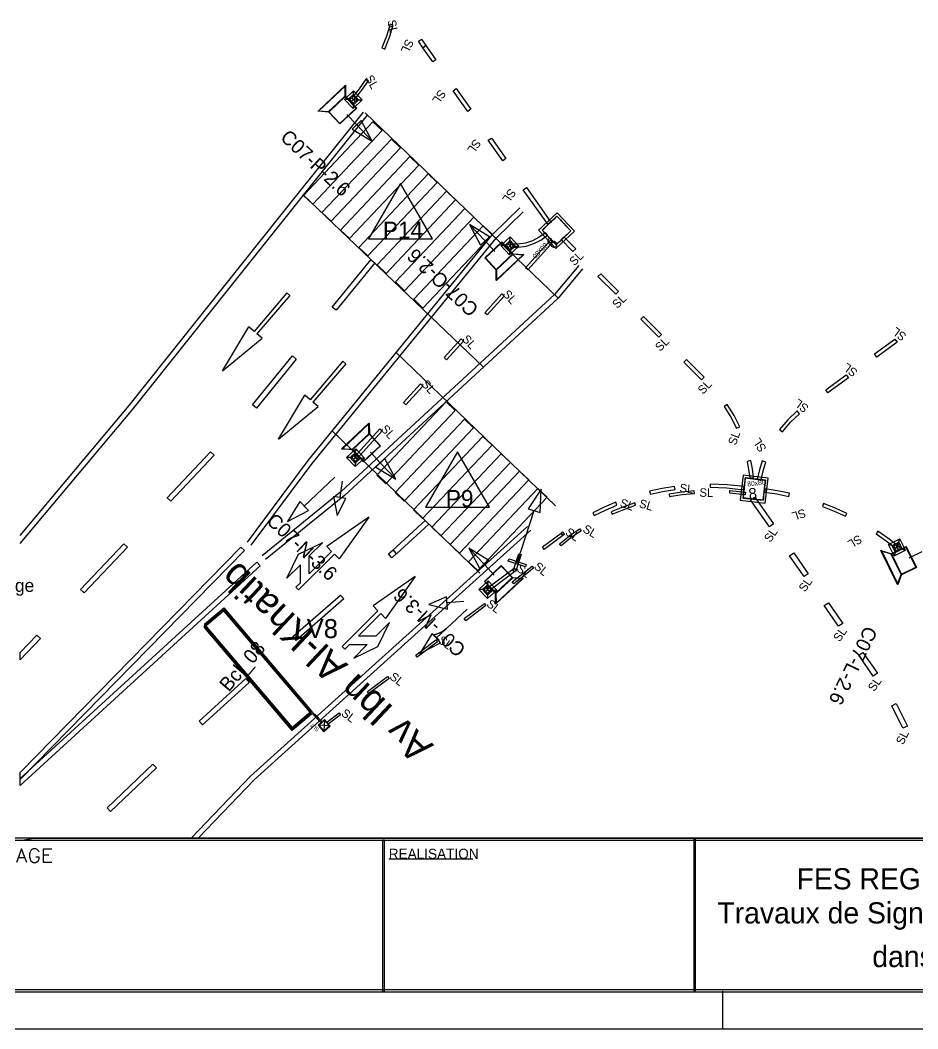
# Model space of a CAD drawing. Header units: millimetres. Extents: x 0 to 424, y 0 to 297.
# Drawn here: x 117.5 to 236, y 0 to 133.2 of the extents above; entities that cross this region are included whole.
import ezdxf

# ---------------------------------------------------------------- set-up
doc = ezdxf.new("R2010")
doc.units = ezdxf.units.MM
for name, color, linetype, true_color in [('BORD_CHAUSSEE_SIGNAUX', 7, 'Continuous', 0xff0000), ('BOUCLE_SATURATION', 7, 'Continuous', 0xb8b800), ('FLECHES_CIRCULATION', 7, 'Continuous', 0x0080ff), ('FOURREAU_BOUCLE', 7, 'Continuous', 0xff8000), ('FOURREAU_CEINTURAGE', 7, 'Continuous', 0xb8008a), ('FOURREAU_FIBRE_MULTI', 7, 'Continuous', 0x0000ff), ('FOURREAU_SUPPORT', 7, 'Continuous', 0x009400), ('SUPPORT_POTENCE', 7, 'Continuous', 0x38de00), ('SUPPORTS_MASSIFS', 7, 'Continuous', 0x999999), ('TEXTE_TRAITS', 7, 'Continuous', 0x000000)]:
    doc.layers.add(name, color=color, linetype=linetype, true_color=true_color)

msp = doc.modelspace()

# ---------------------------------------------------------------- linework, layer by layer
at = {"layer": 'BORD_CHAUSSEE_SIGNAUX'}
for p, q in [((154.37, 110.49), (162.81, 121.03)), ((154.89, 110.07), (163.33, 120.62)), ((188.51, 96.48), (163.02, 120.91)), ((131.88, 82.27), (154.37, 110.49)), ((132.39, 81.84), (154.89, 110.07)), ((178.64, 87.37), (154.8, 110.17)), ((179.81, 104.85), (183.41, 108.37)), ((180.3, 104.4), (183.85, 107.88)), ((155.5, 75.05), (179.81, 104.85)), ((156.03, 74.64), (180.3, 104.4)), ((191.2, 100.76), (188.02, 96.94)), ((191.72, 100.34), (188.51, 96.48)), ((188.02, 96.94), (159.86, 70.93)), ((188.51, 96.48), (160.3, 70.42)), ((188.15, 69.05), (167.12, 89.3)), ((117.5, 65.12), (131.88, 82.27)), ((117.5, 64.08), (132.39, 81.84)), ((178.17, 60.15), (158.67, 78.93)), ((147.47, 64.27), (155.5, 75.05)), ((147.97, 63.84), (156.03, 74.64)), ((159.86, 70.93), (149.41, 62.45)), ((160.3, 70.42), (149.87, 61.96)), ((147.9, 33.35), (184.44, 66.32)), ((148.36, 32.87), (184.88, 65.82)), ((158.33, 39.98), (156.89, 40.09)), ((157.66, 40.76), (157.55, 39.32)), ((140.08, 25.2), (147.9, 33.35)), ((141.01, 25.2), (148.36, 32.87))]:
    msp.add_line(p, q, dxfattribs=at)
for points in [[(158.42, 39.97), (157.67, 40.85), (156.8, 40.1), (157.55, 39.22)], [(157.66, 40.76), (158.33, 39.98), (157.55, 39.32), (156.89, 40.09)]]:
    msp.add_lwpolyline(points, close=True, dxfattribs=at)
at = {"layer": 'BOUCLE_SATURATION'}
for p, q in [((156.16, 41.54), (155.92, 41.55)), ((155.95, 41.94), (156.89, 40.86)), ((156.81, 40.79), (156.16, 41.54))]:
    msp.add_line(p, q, dxfattribs=at)
for points in [[(144.32, 55.18), (155.92, 41.55), (153.39, 39.39), (141.78, 53.02)], [(144.33, 55.37), (155.93, 41.74), (153.39, 39.57), (141.79, 53.2)], [(144.35, 55.57), (155.95, 41.94), (153.42, 39.78), (141.82, 53.41)]]:
    msp.add_lwpolyline(points, close=True, dxfattribs=at)
at = {"layer": 'FLECHES_CIRCULATION'}
for p, q in [((152.68, 97.15), (148.35, 92.08)), ((153.06, 96.83), (148.73, 91.76)), ((153.06, 96.83), (152.68, 97.15)), ((144.21, 86.85), (147.65, 92.68)), ((148.35, 92.08), (147.65, 92.68)), ((144.21, 86.85), (149.43, 91.16)), ((149.43, 91.16), (148.73, 91.76)), ((160.06, 88.13), (155.74, 83.06)), ((160.45, 87.8), (160.06, 88.13)), ((160.45, 87.8), (156.12, 82.73)), ((151.6, 77.83), (155.04, 83.65)), ((155.74, 83.06), (155.04, 83.65)), ((156.81, 82.14), (156.12, 82.73)), ((151.6, 77.83), (156.81, 82.14)), ((163.49, 67.56), (157.95, 63.68)), ((163.49, 67.56), (159.6, 62.03)), ((154.23, 62.67), (157.42, 64.21)), ((155.65, 62.44), (157.42, 64.21)), ((152.7, 59.49), (154.23, 62.67)), ((154.23, 57.96), (158.95, 62.67)), ((155.65, 60.08), (158.59, 63.03)), ((157.95, 63.68), (158.59, 63.03)), ((158.95, 62.67), (159.6, 62.03)), ((152.7, 59.49), (154.47, 61.26)), ((154.47, 58.9), (154.47, 61.26)), ((155.65, 60.08), (155.65, 62.44)), ((153.88, 58.31), (154.47, 58.9)), ((169.6, 59.73), (164.06, 55.84)), ((169.6, 59.73), (165.71, 54.19)), ((153.88, 58.31), (154.23, 57.96)), ((160, 50.48), (164.71, 55.2)), ((162.12, 51.9), (165.07, 54.84)), ((164.71, 55.2), (164.06, 55.84)), ((165.71, 54.19), (165.07, 54.84)), ((164.48, 51.9), (166.24, 53.66)), ((164.71, 50.48), (166.24, 53.66)), ((160.35, 50.13), (160.94, 50.72)), ((160.94, 50.72), (163.3, 50.72)), ((161.53, 48.95), (163.3, 50.72)), ((162.12, 51.9), (164.48, 51.9)), ((160.35, 50.13), (160, 50.48)), ((161.53, 48.95), (164.71, 50.48))]:
    msp.add_line(p, q, dxfattribs=at)
for points in [[(154.9, 110.03), (156.11, 108.89), (165.26, 118.58), (164.05, 119.73)], [(157.32, 107.75), (158.54, 106.61), (167.69, 116.3), (166.48, 117.44)], [(159.75, 105.46), (160.96, 104.32), (170.12, 114.01), (168.9, 115.16)], [(162.17, 103.17), (163.38, 102.03), (172.54, 111.72), (171.33, 112.87)], [(164.59, 100.88), (165.81, 99.74), (174.96, 109.43), (173.75, 110.58)], [(167.02, 98.6), (168.23, 97.45), (177.38, 107.14), (176.17, 108.29)], [(169.44, 96.31), (170.65, 95.16), (179.81, 104.85), (178.6, 106)], [(164.29, 101.12), (159.19, 94.86), (158.67, 95.29), (163.78, 101.54)], [(153.92, 88.41), (148.66, 81.95), (148.14, 82.37), (153.41, 88.83)], [(164.54, 73.09), (165.75, 71.94), (174.9, 81.64), (173.69, 82.78)], [(166.97, 70.81), (168.18, 69.66), (177.33, 79.35), (176.12, 80.5)], [(169.39, 68.52), (170.6, 67.37), (179.76, 77.07), (178.55, 78.21)], [(143.08, 75.74), (137.38, 69.66), (136.89, 70.11), (142.59, 76.19)], [(171.81, 66.23), (173.02, 65.08), (182.18, 74.78), (180.97, 75.92)], [(174.24, 63.94), (175.45, 62.8), (184.6, 72.49), (183.39, 73.63)], [(176.66, 61.65), (177.87, 60.51), (187.03, 70.2), (185.82, 71.34)], [(171.4, 66.64), (167.14, 62.72), (166.69, 63.21), (170.95, 67.13)], [(131.66, 63.59), (125.93, 57.54), (125.44, 58), (131.17, 64.05)], [(147.1, 63.14), (117.5, 32.91), (117.5, 33.86), (146.62, 63.61)], [(167.13, 62.71), (166.52, 62.19), (166.09, 62.7), (166.7, 63.22)], [(149.17, 61.14), (117.5, 32.12), (117.5, 33.03), (148.71, 61.63)], [(160.19, 56.77), (153.92, 51.28), (153.48, 51.78), (159.76, 57.27)], [(120.18, 51.51), (117.5, 48.71), (117.5, 49.68), (119.69, 51.97)], [(147.71, 45.73), (141.55, 40.12), (141.1, 40.61), (147.26, 46.23)], [(135.46, 34.45), (129.42, 28.71), (128.95, 29.19), (135, 34.93)]]:
    msp.add_lwpolyline(points, close=True, dxfattribs=at)
at = {"layer": 'FOURREAU_BOUCLE'}
for p, q in [((204.8, 70.86), (203.14, 70.6)), ((203.14, 70.6), (203.2, 70.28)), ((206.46, 71.03), (204.8, 70.86)), ((204.84, 70.53), (206.49, 70.69)), ((206.49, 70.69), (206.46, 71.03)), ((198.6, 69.45), (197.02, 68.89)), ((198.7, 69.14), (198.6, 69.45)), ((203.2, 70.28), (204.84, 70.53)), ((197.02, 68.89), (195.48, 68.24)), ((195.48, 68.24), (195.61, 67.94)), ((195.61, 67.94), (197.14, 68.57)), ((197.14, 68.57), (198.7, 69.14))]:
    msp.add_line(p, q, dxfattribs=at)
for points in [[(213.21, 70.84), (213.17, 70.51), (211.13, 70.71), (211.15, 71.05)], [(191.53, 65.74), (190.17, 64.84), (189.98, 65.11), (191.35, 66.02)], [(190.18, 64.84), (188.87, 63.77), (188.66, 64.02), (189.97, 65.1)], [(185.25, 60.82), (182.64, 58.74), (182.44, 59.01), (185.04, 61.08)], [(178.95, 55.89), (176.29, 53.88), (176.09, 54.15), (178.75, 56.15)], [(172.56, 51.07), (169.9, 49.07), (169.7, 49.33), (172.36, 51.34)], [(166.17, 46.26), (163.51, 44.25), (163.31, 44.52), (165.97, 46.52)], [(157.38, 40.47), (157.26, 40.35), (156.2, 41.46), (156.33, 41.59)], [(159.78, 41.44), (158.14, 40.2), (157.94, 40.47), (159.58, 41.71)]]:
    msp.add_lwpolyline(points, close=True, dxfattribs=at)
at = {"layer": 'FOURREAU_CEINTURAGE'}
for p, q in [((187.36, 106.36), (187.6, 106.59)), ((187.6, 106.59), (187.84, 106.82)), ((187.84, 106.82), (188.09, 107.04)), ((188.09, 107.04), (188.33, 107.27)), ((188.33, 107.27), (188.56, 107.03)), ((188.56, 107.03), (188.79, 106.79)), ((188.79, 106.79), (189.01, 106.54)), ((189.01, 106.54), (189.24, 106.3)), ((186.39, 105.45), (186.63, 105.67)), ((186.61, 105.2), (186.39, 105.45)), ((186.84, 104.96), (186.61, 105.2)), ((186.63, 105.67), (186.87, 105.9)), ((186.87, 105.9), (187.11, 106.13)), ((187.11, 106.13), (187.36, 106.36)), ((189.24, 106.3), (189.47, 106.06)), ((189.47, 106.06), (189.7, 105.81)), ((189.7, 105.81), (189.93, 105.57)), ((190.15, 105.33), (189.91, 105.1)), ((189.93, 105.57), (190.15, 105.33)), ((187.07, 104.72), (186.84, 104.96)), ((187.3, 104.47), (187.07, 104.72)), ((187.53, 104.23), (187.3, 104.47)), ((187.75, 103.99), (187.53, 104.23)), ((187.98, 103.75), (187.75, 103.99)), ((188.7, 103.96), (188.45, 103.73)), ((188.94, 104.19), (188.7, 103.96)), ((189.18, 104.41), (188.94, 104.19)), ((189.43, 104.64), (189.18, 104.41)), ((189.67, 104.87), (189.43, 104.64)), ((189.91, 105.1), (189.67, 104.87)), ((188.21, 103.5), (187.98, 103.75)), ((188.45, 103.73), (188.21, 103.5)), ((210.81, 82.43), (210.4, 82.15)), ((210.4, 82.15), (211.26, 80.75)), ((211.7, 80.99), (210.81, 82.43)), ((220.04, 81.57), (218.81, 80.42)), ((220.36, 81.19), (220.04, 81.57)), ((211.26, 80.75), (212.01, 79.28)), ((212.46, 79.49), (211.7, 80.99)), ((218.81, 80.42), (217.7, 79.13)), ((218.1, 78.83), (219.17, 80.07)), ((219.17, 80.07), (220.36, 81.19)), ((212.01, 79.28), (212.46, 79.49)), ((217.7, 79.13), (218.1, 78.83)), ((213.93, 75.01), (213.44, 74.91)), ((213.44, 74.91), (213.63, 73.83)), ((214.13, 73.91), (213.93, 75.01)), ((215.43, 74.99), (215.05, 73.79)), ((215.9, 74.82), (215.43, 74.99)), ((215.53, 73.66), (215.9, 74.82)), ((213.63, 73.83), (213.77, 72.74)), ((214.27, 72.79), (214.13, 73.91)), ((215.05, 73.79), (214.77, 72.57)), ((215.26, 72.48), (215.53, 73.66)), ((213.08, 71.73), (213.11, 72.07)), ((213.11, 72.07), (213.15, 72.4)), ((213.15, 72.4), (213.19, 72.73)), ((213.19, 72.73), (213.52, 72.69)), ((213.52, 72.69), (213.85, 72.65)), ((213.77, 72.74), (214.27, 72.79)), ((213.85, 72.65), (214.18, 72.62)), ((214.18, 72.62), (214.51, 72.58)), ((214.51, 72.58), (214.85, 72.54)), ((214.77, 72.57), (215.26, 72.48)), ((214.85, 72.54), (215.18, 72.5)), ((215.18, 72.5), (215.51, 72.47)), ((215.51, 72.47), (215.84, 72.43)), ((215.8, 72.1), (215.76, 71.77)), ((215.84, 72.43), (215.8, 72.1)), ((212.93, 70.41), (212.97, 70.74)), ((212.97, 70.74), (213, 71.07)), ((213, 71.07), (213.04, 71.4)), ((213.04, 71.4), (213.08, 71.73)), ((215.65, 70.77), (215.61, 70.44)), ((215.69, 71.1), (215.65, 70.77)), ((215.73, 71.43), (215.69, 71.1)), ((215.76, 71.77), (215.73, 71.43)), ((212.89, 70.08), (212.93, 70.41)), ((213.22, 70.04), (212.89, 70.08)), ((213.55, 70), (213.22, 70.04)), ((213.88, 69.97), (213.55, 70)), ((214.22, 69.93), (213.88, 69.97)), ((214.55, 69.89), (214.22, 69.93)), ((214.88, 69.85), (214.55, 69.89)), ((215.21, 69.82), (214.88, 69.85)), ((215.54, 69.78), (215.21, 69.82)), ((215.58, 70.11), (215.54, 69.78)), ((215.61, 70.44), (215.58, 70.11))]:
    msp.add_line(p, q, dxfattribs=at)
for points in [[(171.04, 129.8), (170.63, 129.51), (170.04, 130.41), (170.47, 130.67)], [(172.35, 127.94), (171.95, 127.65), (170.63, 129.51), (171.04, 129.8)], [(176.97, 121.41), (176.57, 121.12), (174.64, 123.84), (175.05, 124.13)], [(181.6, 114.88), (181.19, 114.59), (179.26, 117.31), (179.67, 117.6)], [(187.53, 106.5), (187.12, 106.21), (183.88, 110.78), (184.29, 111.07)], [(188.2, 103.03), (190.63, 105.31), (188.34, 107.74), (185.91, 105.46)], [(188.21, 103.5), (190.15, 105.33), (188.33, 107.27), (186.39, 105.45)], [(190.8, 102.98), (190.44, 102.63), (188.87, 104.2), (189.23, 104.55)], [(196.45, 97.33), (196.1, 96.98), (193.74, 99.33), (194.1, 99.69)], [(202.11, 91.68), (201.76, 91.32), (199.4, 93.68), (199.76, 94.03)], [(233.23, 90.67), (230.55, 88.69), (230.25, 89.1), (232.94, 91.07)], [(207.77, 86.02), (207.42, 85.67), (205.06, 88.02), (205.42, 88.38)], [(226.79, 85.93), (224.1, 83.96), (223.8, 84.36), (226.49, 86.33)], [(212.9, 73.1), (212.52, 69.78), (215.83, 69.41), (216.21, 72.72)], [(213.19, 72.73), (212.89, 70.08), (215.54, 69.78), (215.84, 72.43)]]:
    msp.add_lwpolyline(points, close=True, dxfattribs=at)
at = {"layer": 'FOURREAU_FIBRE_MULTI'}
for p, q in [((167.68, 111.6), (163.47, 104.29)), ((171.91, 104.29), (167.68, 111.6)), ((163.47, 104.29), (171.91, 104.29)), ((175.2, 76.18), (170.99, 68.87)), ((179.43, 68.88), (175.2, 76.18)), ((170.99, 68.87), (179.43, 68.88))]:
    msp.add_line(p, q, dxfattribs=at)
for points in [[(216.91, 66.65), (216.37, 66.27), (213.89, 69.83), (214.44, 70.21)], [(221.48, 60.08), (220.94, 59.7), (219.03, 62.44), (219.58, 62.82)], [(226.05, 53.52), (225.5, 53.14), (223.6, 55.87), (224.15, 56.25)], [(230.62, 46.95), (230.07, 46.57), (228.17, 49.31), (228.72, 49.69)], [(234.59, 39.97), (233.99, 39.68), (232.51, 42.66), (233.11, 42.96)]]:
    msp.add_lwpolyline(points, close=True, dxfattribs=at)
at = {"layer": 'FOURREAU_SUPPORT'}
for p, q in [((161.04, 122.74), (160.92, 122.62)), ((160.93, 122.74), (161.04, 122.62)), ((161.53, 123.07), (161.41, 123.2)), ((161.53, 123.19), (161.41, 123.08)), ((161.87, 122.59), (161.99, 122.71)), ((161.98, 122.59), (161.87, 122.71)), ((161.38, 122.25), (161.5, 122.13)), ((161.38, 122.14), (161.5, 122.25)), ((182.2, 103.89), (182.07, 103.78)), ((182.19, 103.77), (182.08, 103.89)), ((181.59, 103.44), (181.71, 103.32)), ((181.71, 103.43), (181.59, 103.32)), ((182.04, 102.83), (182.16, 102.95)), ((182.05, 102.95), (182.16, 102.83)), ((182.65, 103.29), (182.53, 103.41)), ((182.53, 103.29), (182.65, 103.4)), ((233.45, 64.04), (233.3, 63.97)), ((233.41, 63.93), (233.33, 64.08)), ((232.85, 63.75), (232.7, 63.68)), ((232.74, 63.79), (232.81, 63.64)), ((232.99, 63.08), (233.14, 63.15)), ((233.03, 63.19), (233.1, 63.04)), ((233.59, 63.37), (233.74, 63.44)), ((233.7, 63.33), (233.63, 63.48)), ((178.79, 58.03), (178.66, 57.92)), ((178.67, 58.04), (178.78, 57.92)), ((179.12, 57.44), (179.24, 57.55)), ((179.13, 57.55), (179.24, 57.43)), ((179.27, 58.49), (179.15, 58.38)), ((179.27, 58.37), (179.16, 58.5)), ((179.73, 57.89), (179.61, 58.01)), ((179.61, 57.89), (179.73, 58))]:
    msp.add_line(p, q, dxfattribs=at)
for points in [[(160.75, 122.69), (161.48, 123.37), (162.16, 122.64), (161.43, 121.96)], [(181.41, 103.39), (182.14, 104.07), (182.83, 103.34), (182.1, 102.66)], [(232.99, 62.89), (232.55, 63.79), (233.45, 64.23), (233.89, 63.33)], [(179.91, 57.94), (179.17, 57.26), (178.49, 57.99), (179.22, 58.67)]]:
    msp.add_lwpolyline(points, close=True, dxfattribs=at)
at = {"layer": 'SUPPORT_POTENCE'}
for p, q in [((166.3, 132.62), (165.82, 131.04)), ((166.21, 130.9), (166.7, 132.51)), ((166.7, 132.51), (166.3, 132.62)), ((165.82, 131.04), (165.23, 129.49)), ((165.62, 129.33), (166.21, 130.9)), ((165.23, 129.49), (165.62, 129.33)), ((163.09, 125.39), (162.22, 124.11)), ((163.44, 125.17), (163.09, 125.39)), ((162.22, 124.11), (161.26, 122.89)), ((161.58, 122.62), (162.55, 123.87)), ((162.55, 123.87), (163.44, 125.17)), ((161.26, 122.89), (161.58, 122.62)), ((185.12, 104.05), (184.17, 103.74)), ((186, 104.5), (185.12, 104.05)), ((185.28, 103.66), (186.22, 104.14)), ((186.8, 105.09), (186, 104.5)), ((186.22, 104.14), (187.07, 104.78)), ((187.07, 104.78), (186.8, 105.09)), ((182.2, 103.61), (182.16, 103.2)), ((182.16, 103.2), (183.22, 103.18)), ((183.19, 103.6), (182.2, 103.61)), ((184.17, 103.74), (183.19, 103.6)), ((183.22, 103.18), (184.27, 103.34)), ((184.27, 103.34), (185.28, 103.66)), ((210.79, 71.83), (208.53, 71.92)), ((208.53, 71.92), (208.53, 71.5)), ((202.2, 71.34), (200.56, 70.98)), ((200.56, 70.98), (200.66, 70.58)), ((200.66, 70.58), (202.27, 70.93)), ((203.85, 71.61), (202.2, 71.34)), ((202.27, 70.93), (203.91, 71.2)), ((203.91, 71.2), (203.85, 71.61)), ((208.53, 71.5), (210.75, 71.41)), ((210.75, 71.41), (212.96, 71.16)), ((213.03, 71.58), (210.79, 71.83)), ((212.96, 71.16), (213.03, 71.58)), ((215.79, 71.28), (215.73, 70.87)), ((215.73, 70.87), (217.34, 70.62)), ((217.41, 71.03), (215.79, 71.28)), ((217.34, 70.62), (218.93, 70.3)), ((219.02, 70.7), (217.41, 71.03)), ((218.93, 70.3), (219.02, 70.7)), ((196.09, 69.54), (194.56, 68.86)), ((196.25, 69.15), (196.09, 69.54)), ((223.51, 69.36), (223.37, 68.97)), ((225.07, 68.74), (223.51, 69.36)), ((194.56, 68.86), (193.06, 68.11)), ((193.06, 68.11), (193.25, 67.75)), ((193.25, 67.75), (194.73, 68.49)), ((194.73, 68.49), (196.25, 69.15)), ((223.37, 68.97), (224.91, 68.35)), ((224.91, 68.35), (226.41, 67.67)), ((226.6, 68.04), (225.07, 68.74)), ((226.41, 67.67), (226.6, 68.04)), ((230.67, 65.71), (230.44, 65.36)), ((230.44, 65.36), (231.77, 64.43)), ((232.01, 64.77), (230.67, 65.71)), ((231.77, 64.43), (233.05, 63.44)), ((233.32, 63.77), (232.01, 64.77)), ((233.05, 63.44), (233.32, 63.77))]:
    msp.add_line(p, q, dxfattribs=at)
for points in [[(187.82, 103.89), (184.48, 100.2), (184.18, 100.48), (187.51, 104.17)], [(181.36, 96.74), (179.12, 94.26), (178.81, 94.54), (181.05, 97.02)], [(175.99, 90.8), (173.76, 88.33), (173.45, 88.61), (175.68, 91.08)], [(170.63, 84.86), (168.39, 82.39), (168.08, 82.67), (170.32, 85.14)], [(165.27, 78.93), (161.93, 75.24), (161.62, 75.51), (164.96, 79.21)], [(189.11, 65.12), (186.66, 63.28), (186.41, 63.62), (188.87, 65.45)], [(189.33, 65.28), (189.11, 65.12), (188.87, 65.45), (189.08, 65.61)], [(182.93, 60.49), (179.34, 57.8), (179.09, 58.14), (182.68, 60.82)]]:
    msp.add_lwpolyline(points, close=True, dxfattribs=at)
at = {"layer": 'SUPPORTS_MASSIFS'}
for p, q in [((160.28, 122.7), (161.49, 123.84)), ((160.28, 122.7), (161.42, 121.49)), ((160.98, 122.68), (160.28, 122.7)), ((160.98, 122.68), (161.47, 123.13)), ((160.98, 122.68), (161.44, 122.19)), ((161.66, 122.86), (161.25, 122.47)), ((161.26, 122.87), (161.65, 122.46)), ((161.42, 121.49), (162.63, 122.63)), ((161.44, 122.19), (161.93, 122.65)), ((161.47, 123.13), (161.49, 123.84)), ((161.47, 123.13), (161.93, 122.65)), ((161.49, 123.84), (162.63, 122.63)), ((161.93, 122.65), (162.63, 122.63)), ((161.44, 122.19), (161.42, 121.49)), ((180.94, 103.4), (182.16, 104.54)), ((182.13, 103.83), (182.16, 104.54)), ((182.16, 104.54), (183.3, 103.33)), ((180.94, 103.4), (182.08, 102.18)), ((181.65, 103.38), (180.94, 103.4)), ((181.65, 103.38), (182.13, 103.83)), ((181.65, 103.38), (182.1, 102.89)), ((182.33, 103.56), (181.91, 103.17)), ((181.93, 103.57), (182.31, 103.16)), ((182.08, 102.18), (183.3, 103.33)), ((182.1, 102.89), (182.08, 102.18)), ((182.1, 102.89), (182.59, 103.35)), ((182.13, 103.83), (182.59, 103.35)), ((182.59, 103.35), (183.3, 103.33)), ((232.1, 63.94), (233.6, 64.67)), ((232.84, 62.44), (232.1, 63.94)), ((232.77, 63.71), (232.1, 63.94)), ((232.77, 63.71), (233.37, 64.01)), ((233.37, 64.01), (233.6, 64.67)), ((233.66, 63.41), (233.37, 64.01)), ((234.33, 63.18), (233.6, 64.67)), ((233.07, 63.11), (232.77, 63.71)), ((232.84, 62.44), (234.33, 63.18)), ((233.07, 63.11), (232.84, 62.44)), ((232.96, 63.43), (233.47, 63.68)), ((233.07, 63.11), (233.66, 63.41)), ((233.09, 63.81), (233.34, 63.31)), ((233.66, 63.41), (234.33, 63.18)), ((179.24, 59.14), (178.02, 58)), ((179.21, 58.43), (179.24, 59.14)), ((180.38, 57.93), (179.24, 59.14)), ((179.16, 56.79), (178.02, 58)), ((178.73, 57.98), (178.02, 58)), ((179.21, 58.43), (178.73, 57.98)), ((179.18, 57.49), (178.73, 57.98)), ((178.99, 57.77), (179.4, 58.16)), ((179.39, 57.76), (179, 58.17)), ((180.38, 57.93), (179.16, 56.79)), ((179.18, 57.49), (179.16, 56.79)), ((179.67, 57.95), (179.18, 57.49)), ((179.67, 57.95), (179.21, 58.43)), ((179.67, 57.95), (180.38, 57.93)), ((166.13, 22.46), (177.22, 22.46))]:
    msp.add_line(p, q, dxfattribs=at)
at = {"layer": 'TEXTE_TRAITS'}
for p, q in [((160.61, 120.72), (161.9, 119.35)), ((160.61, 120.72), (161.9, 119.35)), ((162.51, 119.92), (161.29, 118.78)), ((163.93, 117.18), (162.51, 119.92)), ((161.29, 118.78), (163.93, 117.18)), ((161.9, 119.35), (163.93, 117.18)), ((178.84, 104.01), (176.81, 106.18)), ((179.44, 104.58), (176.81, 106.18)), ((176.81, 106.18), (178.23, 103.44)), ((178.23, 103.44), (179.44, 104.58)), ((180.13, 102.64), (178.84, 104.01)), ((180.13, 102.64), (178.84, 104.01)), ((161.78, 76.57), (160.56, 75.43)), ((161.82, 75.92), (161.69, 75.81)), ((161.81, 75.8), (161.7, 75.93)), ((161.75, 75.86), (161.78, 76.57)), ((162.92, 75.36), (161.78, 76.57)), ((163.73, 76.12), (165.02, 74.74)), ((163.73, 76.12), (165.02, 74.74)), ((161.7, 74.22), (160.56, 75.43)), ((161.27, 75.41), (160.56, 75.43)), ((161.21, 75.47), (161.33, 75.35)), ((161.33, 75.46), (161.21, 75.35)), ((161.75, 75.86), (161.27, 75.41)), ((161.73, 74.92), (161.27, 75.41)), ((161.53, 75.2), (161.95, 75.59)), ((161.93, 75.19), (161.55, 75.6)), ((161.66, 74.87), (161.79, 74.98)), ((161.67, 74.98), (161.78, 74.86)), ((162.92, 75.36), (161.7, 74.22)), ((161.73, 74.92), (161.7, 74.22)), ((162.21, 75.38), (161.73, 74.92)), ((162.21, 75.38), (161.75, 75.86)), ((162.27, 75.32), (162.15, 75.44)), ((162.15, 75.32), (162.27, 75.43)), ((162.21, 75.38), (162.92, 75.36)), ((165.63, 75.31), (164.42, 74.17)), ((165.02, 74.74), (167.05, 72.58)), ((167.05, 72.58), (165.63, 75.31)), ((164.42, 74.17), (167.05, 72.58)), ((159.01, 72.83), (154.95, 69.02)), ((159.98, 72.32), (159.66, 70.15)), ((186.24, 71.23), (184.53, 68.67)), ((186.12, 68.15), (186.24, 71.23)), ((154.38, 69.62), (152.79, 66.99)), ((155.52, 68.41), (154.38, 69.62)), ((160.48, 70.03), (158.83, 70.27)), ((158.83, 70.27), (159.31, 67.77)), ((159.31, 67.77), (160.48, 70.03)), ((152.79, 66.99), (155.52, 68.41)), ((183.09, 61.53), (185.33, 68.41)), ((184.53, 68.67), (186.12, 68.15)), ((178.75, 61.28), (176.72, 63.44)), ((179.36, 61.85), (176.72, 63.44)), ((176.72, 63.44), (178.15, 60.71)), ((234.83, 62.18), (236.52, 63.01)), ((234.83, 62.18), (236.52, 63.01)), ((178.15, 60.71), (179.36, 61.85)), ((180.05, 59.91), (178.75, 61.28)), ((180.05, 59.91), (178.75, 61.28)), ((173.77, 57.05), (171.43, 56.01)), ((171.43, 56.01), (173.9, 55.39)), ((173.9, 55.39), (173.77, 57.05)), ((176.02, 56.4), (173.83, 56.22)), ((176.46, 55.4), (172.41, 51.59)), ((171.84, 52.19), (170.25, 49.56)), ((172.98, 50.98), (171.84, 52.19)), ((170.25, 49.56), (172.98, 50.98)), ((117.48, 24.88), (119.29, 25.19)), ((119.29, 25.19), (415.32, 25.19)), ((117.68, 23.77), (117, 21.98)), ((118.36, 21.98), (117.68, 23.77)), ((118.79, 23.34), (118.7, 23.09)), ((118.7, 23.09), (118.7, 22.66)), ((118.7, 22.66), (118.79, 22.41)), ((118.87, 23.52), (118.79, 23.34)), ((119.04, 23.68), (118.87, 23.52)), ((119.21, 23.77), (119.04, 23.68)), ((119.55, 23.77), (119.21, 23.77)), ((119.71, 23.68), (119.55, 23.77)), ((119.98, 22.66), (119.55, 22.66)), ((119.89, 23.52), (119.71, 23.68)), ((119.98, 23.34), (119.89, 23.52)), ((119.98, 22.41), (119.98, 22.66)), ((120.57, 21.98), (120.57, 23.77)), ((120.57, 23.77), (121.68, 23.77)), ((121.25, 22.91), (120.57, 22.91)), ((118.11, 22.57), (117.25, 22.57)), ((118.79, 22.41), (118.87, 22.23)), ((118.87, 22.23), (119.04, 22.07)), ((119.04, 22.07), (119.21, 21.98)), ((119.21, 21.98), (119.55, 21.98)), ((119.55, 21.98), (119.71, 22.07)), ((119.71, 22.07), (119.89, 22.23)), ((119.89, 22.23), (119.98, 22.41)), ((121.68, 21.98), (120.57, 21.98)), ((210.16, 5), (210.16, 0)), ((0, 0), (420, 0))]:
    msp.add_line(p, q, dxfattribs=at)
for points in [[(160.42, 124.57), (160.36, 124.45), (156.84, 121.14), (156.8, 121.17)], [(160.42, 123.11), (160.37, 123.13), (160.36, 124.45), (160.42, 124.57)], [(160.4, 123.16), (160.4, 123.09), (158.24, 121.06), (158.16, 121.06)], [(160.42, 123.11), (158.21, 121.03), (158.19, 121.09), (160.37, 123.13)], [(161.91, 121.56), (161.83, 121.56), (160.4, 123.09), (160.4, 123.16)], [(158.21, 121.03), (156.82, 121.13), (156.82, 121.18), (158.19, 121.09)], [(161.91, 121.56), (159.67, 119.46), (159.67, 119.53), (161.83, 121.56)], [(159.67, 119.53), (159.67, 119.46), (158.16, 121.06), (158.24, 121.06)], [(181.04, 103.88), (181.04, 103.81), (178.88, 101.78), (178.81, 101.78)], [(182.55, 102.28), (182.47, 102.28), (181.04, 103.81), (181.04, 103.88)], [(180.32, 100.25), (180.32, 100.18), (178.81, 101.78), (178.88, 101.78)], [(182.52, 102.25), (180.34, 100.21), (180.29, 100.23), (182.5, 102.31)], [(183.96, 102.21), (180.34, 98.81), (180.3, 98.85), (183.83, 102.16)], [(182.55, 102.28), (180.32, 100.18), (180.32, 100.25), (182.47, 102.28)], [(183.96, 102.21), (183.83, 102.16), (182.52, 102.25), (182.5, 102.31)], [(180.35, 98.83), (180.3, 98.83), (180.29, 100.23), (180.34, 100.21)], [(163.56, 79.91), (160.03, 76.59), (159.9, 76.55), (163.52, 79.95)], [(163.57, 78.53), (163.52, 78.55), (163.51, 79.93), (163.56, 79.93)], [(163.54, 78.58), (163.54, 78.5), (161.39, 76.48), (161.31, 76.48)], [(165.05, 76.97), (164.98, 76.97), (163.54, 78.5), (163.54, 78.58)], [(163.57, 78.53), (161.36, 76.45), (161.34, 76.51), (163.52, 78.55)], [(161.36, 76.45), (159.9, 76.55), (160.03, 76.59), (161.34, 76.51)], [(162.45, 75.37), (161.72, 74.69), (161.03, 75.42), (161.76, 76.1)], [(162.82, 74.95), (162.82, 74.87), (161.31, 76.48), (161.39, 76.48)], [(165.05, 76.97), (162.82, 74.87), (162.82, 74.95), (164.98, 76.97)], [(183.62, 62.62), (182.88, 60.35), (182.56, 60.45), (183.3, 62.72)], [(232.49, 62.71), (232.45, 62.66), (231.19, 63.04), (231.09, 63.13)], [(233.32, 58.7), (233.27, 58.67), (231.09, 63.13), (231.19, 63.04)], [(234.41, 63.67), (234.39, 63.59), (232.5, 62.67), (232.43, 62.7)], [(233.8, 60.02), (233.78, 59.94), (232.43, 62.7), (232.5, 62.67)], [(233.82, 59.98), (233.76, 59.98), (232.45, 62.66), (232.49, 62.71)], [(235.76, 60.91), (235.69, 60.94), (234.39, 63.59), (234.41, 63.67)], [(184.28, 61.32), (184.17, 61.01), (181.9, 61.74), (182.01, 62.06)], [(180.98, 61.17), (180.98, 61.09), (178.82, 59.07), (178.75, 59.07)], [(182.49, 59.56), (182.41, 59.57), (180.98, 61.09), (180.98, 61.17)], [(233.82, 59.98), (233.32, 58.67), (233.27, 58.69), (233.76, 59.98)], [(235.76, 60.91), (233.78, 59.94), (233.8, 60.02), (235.69, 60.94)], [(180.26, 57.54), (180.25, 57.47), (178.75, 59.07), (178.82, 59.07)], [(182.46, 59.54), (180.28, 57.49), (180.23, 57.52), (182.44, 59.59)], [(183.85, 59.45), (180.24, 56.05), (180.29, 56.18), (183.82, 59.49)], [(182.49, 59.56), (180.25, 57.47), (180.26, 57.54), (182.41, 59.57)], [(183.84, 59.5), (183.83, 59.45), (182.46, 59.54), (182.44, 59.59)], [(180.29, 56.18), (180.24, 56.05), (180.23, 57.52), (180.28, 57.49)], [(5, 25.17), (5, 24.92), (415.32, 24.92), (415.32, 25.17)], [(165.55, 24.9), (165.3, 24.9), (165.3, 4.88), (165.55, 4.88)], [(206.38, 5), (206.63, 5), (206.63, 25.04), (206.38, 25.04)], [(5.13, 5.13), (4.88, 4.88), (415.32, 4.88), (415.32, 5.13)]]:
    msp.add_lwpolyline(points, close=True, dxfattribs=at)

# ---------------------------------------------------------------- texts
at = {"layer": 'TEXTE_TRAITS', "true_color": 0x37dd00}
for rotation, p in [(-77.8012, (165.94, 133.07)), (-60.2047, (162.98, 125.52)), (-47.9021, (181.09, 96.94)), (-47.9021, (175.73, 91)), (-47.9021, (170.36, 85.07)), (-47.9021, (165, 79.13)), (-5.5259, (204.47, 70.86)), (-19.7432, (196.54, 68.99)), (-161.7245, (220.96, 68.69)), (-33.9602, (189.33, 65.31)), (-148.5941, (228.15, 65.27)), (-36.8126, (182.89, 60.54))]:
    msp.add_text('SL', height=1.118, rotation=rotation, dxfattribs=at).set_placement(p)
at = {"layer": 'TEXTE_TRAITS', "true_color": 0xb8008a}
for rotation, p in [(-116.2448, (168.48, 130.78)), (-125.2826, (172.86, 124.1)), (-125.2826, (177.48, 117.57)), (-125.2826, (182.1, 111.04)), (44.9716, (190.63, 100.67)), (44.9716, (196.29, 95.02)), (143.695, (234.55, 91.62)), (44.9716, (201.95, 89.36)), (143.695, (228.1, 86.88)), (46.8275, (207.61, 83.69)), (143.695, (221.66, 82.15)), (69.0657, (211.91, 76.95)), (122.5077, (216.03, 76.6))]:
    msp.add_text('SL', height=1.118, rotation=rotation, dxfattribs=at).set_placement(p)
at = {"layer": 'TEXTE_TRAITS', "true_color": 0x009500}
for s, rotation, p in [('C07-P-2.6', -43.1968, (151.69, 117.52)), ('C07-O-2.6', 136.8032, (178.13, 95.21)), ('C07-N-3.6', -43.1968, (149.87, 66.88)), ('C07-M-3.6', 136.8032, (176.44, 50.28)), ('C07-L-2.6', -116.0987, (229.03, 53.33))]:
    msp.add_text(s, height=1.863, rotation=rotation, dxfattribs=at).set_placement(p)
at = {"layer": 'TEXTE_TRAITS', "true_color": 0x0000ff}
for s, height, p in [('P14', 2.235, (165.36, 104.32)), ('P9', 2.235, (173.66, 68.9)), ('V8', 2.515, (155.31, 51.58))]:
    msp.add_text(s, height=height, dxfattribs=at).set_placement(p)
at = {"layer": 'TEXTE_TRAITS', "true_color": 0x95004a}
for s, height, rotation, p in [('9', 1.49, -133.1968, (187.54, 104.66)), ('80x80', 0.644, -133.1968, (186.7, 103.83)), ('80x80', 0.644, 6.4478, (213.48, 71.6)), ('8', 1.49, 6.4478, (213.7, 69.85))]:
    msp.add_text(s, height=height, rotation=rotation, dxfattribs=at).set_placement(p)
at = {"layer": 'TEXTE_TRAITS', "true_color": 0xff7f00}
for rotation, p in [(-1.9886, (207.12, 70.26)), (-15.9737, (199.08, 68.88)), (-29.9673, (191.63, 65.68)), (-38.9479, (185.2, 60.87)), (-37.7569, (178.93, 55.9)), (-37.0005, (172.54, 51.09)), (-37.0005, (166.15, 46.28)), (-37.0005, (159.76, 41.46))]:
    msp.add_text('SL', height=1.118, rotation=rotation, dxfattribs=at).set_placement(p)
at = {"layer": 'TEXTE_TRAITS', "true_color": 0x0000ff}
for rotation, p in [(55.1784, (216.49, 64.14)), (55.1784, (221.06, 57.58)), (55.1784, (225.63, 51.01)), (55.1784, (230.2, 44.44)), (63.622, (234.01, 37.41))]:
    msp.add_text('SL', height=1.118, rotation=rotation, dxfattribs=at).set_placement(p)
at = {"layer": 'TEXTE_TRAITS', "true_color": 0xb8a15c}
msp.add_text('Av Ibn Al-Khatib', height=3.7253, rotation=136.8032, dxfattribs=at).set_placement((172.17, 37.44))
at = {"layer": 'TEXTE_TRAITS', "true_color": 0x000000}
msp.add_text('Fourreaux  Liaison Chambre Ceinturage', height=1.7137, dxfattribs=at).set_placement((78.46, 57.68))
at = {"layer": 'TEXTE_TRAITS', "true_color": 0xb8b800}
msp.add_text('Bcl_08', height=1.863, rotation=49.5019, dxfattribs=at).set_placement((145.02, 44.38))
at = {"layer": 'TEXTE_TRAITS', "true_color": 0xff0000}
msp.add_text('SLT', height=0.5, rotation=139.3596, dxfattribs=at).set_placement((156.99, 39.57))
at = {"layer": 'TEXTE_TRAITS', "true_color": 0x545454}
for s, height, p in [('REALISATION', 1.3413, (166.13, 22.44)), ('FES REGION AMENAGEMENT', 2.7958, (219.95, 18.41)), ('Travaux de Signalisation Lumineuse Tricolore', 2.7958, (209.51, 13.91)), ('dans la Ville de Fès', 2.7965, (229.95, 8.15))]:
    msp.add_text(s, height=height, dxfattribs=at).set_placement(p)

doc.saveas('drawing.dxf')
